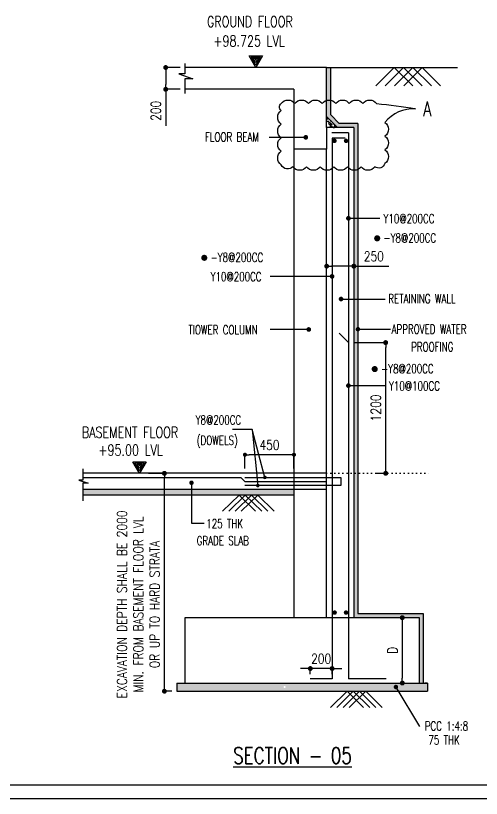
# Model space of a CAD drawing. Extents: x 473024 to 774629, y -1213442 to -1126596.
# Drawn here: x 578159 to 590977, y -1213069 to -1191527 of the extents above; entities that cross this region are included whole.
import ezdxf

# ---------------------------------------------------------------- set-up
doc = ezdxf.new("R2010")
doc.units = 0
doc.header["$LTSCALE"] = 100
doc.header["$MEASUREMENT"] = 0
doc.header["$PDMODE"] = 2
doc.header["$PDSIZE"] = -10
for name, pattern in [('( Hidden )', [0.375, 0.25, -0.125]), ('DOT', [0.25, 0, -0.25]), ('HIDDEN', [0.375, 0.25, -0.125])]:
    doc.linetypes.add(name, pattern=pattern)
doc.layers.get('0').update_dxf_attribs({"linetype": 'CONTINUOUS'})
doc.layers.get('Defpoints').update_dxf_attribs({"linetype": 'CONTINUOUS'})
for name, color, linetype in [('COLDIM', 4, 'CONTINUOUS'), ('COLHAT', 253, 'CONTINUOUS'), ('COLNO', 6, 'CONTINUOUS'), ('column', 10, 'CONTINUOUS'), ('FOOTINGDIM', 2, 'CONTINUOUS'), ('reinf.', 1, 'CONTINUOUS'), ('SECTION', 2, 'CONTINUOUS'), ('secton', 8, 'CONTINUOUS'), ('SL', 3, 'CONTINUOUS'), ('TAB', 1, 'CONTINUOUS'), ('TITLE2', 7, 'CONTINUOUS'), ('TXT1', 6, 'CONTINUOUS'), ('TXT3', 7, 'CONTINUOUS')]:
    doc.layers.add(name, color=color, linetype=linetype)
doc.styles.add('ROMANS', font='romans.shx', dxfattribs={"width": 0.8})
doc.styles.add('ROMANS_0.8', font='romans.shx', dxfattribs={"width": 0.8})
doc.styles.add('SUSHEEL', font='romans.shx', dxfattribs={"width": 0.75})
doc.dimstyles.new('S-DIM-30', dxfattribs={"dimscale": 30, "dimtxt": 2.5, "dimasz": 1, "dimexe": 1, "dimexo": 0.5, "dimgap": 1, "dimtad": 1, "dimdec": 0, "dimdsep": 46, "dimtxsty": 'ROMANS_0.8', "dimblk": 'DOT', "dimcen": 0, "dimdle": 1, "dimclrd": 8, "dimclre": 8, "dimclrt": 3, "dimadec": 1, "dimazin": 2, "dimtfac": 1, "dimtdec": 0, "dimtix": 1, "dimtmove": 0, "dimatfit": 3, "dimfxl": 1, "dimtolj": 1, "dimlwd": -1, "dimlwe": -1, "dimarcsym": 0})
pattern_1 = [(50, (7527.19, 5803.98), (107.589, -9.4128), [11.25, -123.75]), (355, (7527.19, 5803.98), (-20.8127, 112.8288), [9, -99]), (100.4514, (7536.15, 5803.2), (86.7764, 103.4159), [9.561, -105.1713]), (46.1842, (7527.19, 5833.98), (160.0862, -24.8279), [16.875, -185.625]), (96.6356, (7540.53, 5831.91), (140.1994, 146.1177), [14.3415, -157.757]), (351.1842, (7527.19, 5833.98), (140.1993, 146.1178), [13.5, -148.5]), (21, (7542.19, 5826.48), (89.5361, -60.3928), [11.25, -123.75]), (326, (7542.19, 5826.48), (36.4973, 108.7725), [9, -99]), (71.4514, (7549.65, 5821.45), (126.0334, 48.3796), [9.561, -105.1713]), (37.5, (7527.186, 5803.98), (1.82398, 49.93408), [0, -97.8, 0, -100.5, 0, -99.375]), (7.5, (7527.186, 5803.98), (39.46043, 59.16176), [0, -57.3, 0, -95.55, 0, -37.875]), (327.5, (7493.736, 5803.98), (80.07337, -3.38323), [0, -37.5, 0, -117, 0, -155.25]), (317.5, (7478.736, 5803.98), (87.4779, 15.01575), [0, -48.75, 0, -77.7, 0, -110.25])]

# ---------------------------------------------------------------- blocks, each defined once
blk = doc.blocks.new('_Dot')
at = {"color": 0, "linetype": 'ByBlock', "lineweight": -2}
blk.add_line((-0.5, 0), (-1, 0), dxfattribs=at)
at = {"color": 0, "linetype": 'ByBlock', "const_width": 0.5}
blk.add_lwpolyline([(-0.25, 0, 1), (0.25, 0, 1)], format="xyb", close=True, dxfattribs=at)
blk = doc.blocks.new('*D543')
at = {"layer": 'Defpoints', "color": 0, "linetype": 'ByBlock', "transparency": 16777216}
for p in [(2307, 12841), (1954, 12441), (2307, 12441)]:
    blk.add_point(p, dxfattribs=at)
at = {"layer": 'FOOTINGDIM', "color": 8, "transparency": 16777216}
for p, q in [((2217, 12841), (1954, 12841)), ((1954, 12751), (1954, 12531)), ((2217, 12441), (1954, 12441)), ((1954, 12441), (1954, 11770))]:
    blk.add_line(p, q, dxfattribs=at)
at = {"layer": 'FOOTINGDIM', "color": 8, "linetype": 'ByBlock', "transparency": 16777216, "xscale": 90, "yscale": 90, "zscale": 90}
for p, rotation in [((1954, 12841), 90), ((1954, 12441), 270)]:
    blk.add_blockref('_Dot', p, dxfattribs=dict(at, rotation=rotation))
at = {"layer": 'FOOTINGDIM', "color": 3, "linetype": 'ByBlock', "transparency": 16777216, "insert": (1774, 12045), "char_height": 180, "attachment_point": 5, "rotation": 90, "style": 'ROMANS_0.8'}
blk.add_mtext('\\A1;200', dxfattribs=at)
blk = doc.blocks.new('A$C165430A9')
at = {"layer": 'COLHAT', "color": 4}
for p, q in [((422, 417), (0, 0)), ((636, 417), (213, 0)), ((422, 417), (845, 0)), ((849, 417), (427, 0)), ((636, 417), (1058, 0)), ((1063, 417), (640, 0)), ((849, 417), (1272, 0)), ((1063, 417), (1485, 0))]:
    blk.add_line(p, q, dxfattribs=at)
blk = doc.blocks.new('*D544')
at = {"layer": 'Defpoints', "color": 0, "linetype": 'ByBlock', "transparency": 16777216}
for p in [(4909, 9194), (4909, 9070), (5409, 9070)]:
    blk.add_point(p, dxfattribs=at)
at = {"layer": 'FOOTINGDIM', "color": 8, "transparency": 16777216}
for p, q in [((4909, 9160), (4909, 9194)), ((5319, 9194), (4999, 9194)), ((5409, 9160), (5409, 9194)), ((5409, 9194), (6049, 9194))]:
    blk.add_line(p, q, dxfattribs=at)
at = {"layer": 'FOOTINGDIM', "color": 8, "linetype": 'ByBlock', "transparency": 16777216, "xscale": 90, "yscale": 90, "zscale": 90, "rotation": 180}
blk.add_blockref('_Dot', (4909, 9194), dxfattribs=at)
at = {"layer": 'FOOTINGDIM', "color": 8, "linetype": 'ByBlock', "transparency": 16777216, "xscale": 90, "yscale": 90, "zscale": 90}
blk.add_blockref('_Dot', (5409, 9194), dxfattribs=at)
at = {"layer": 'FOOTINGDIM', "color": 3, "linetype": 'ByBlock', "transparency": 16777216, "insert": (5774, 9374), "char_height": 180, "attachment_point": 5, "style": 'ROMANS_0.8'}
blk.add_mtext('\\A1;250', dxfattribs=at)
blk = doc.blocks.new('*D545')
at = {"layer": 'Defpoints', "color": 0, "linetype": 'ByBlock', "transparency": 16777216}
for p in [(5309, 7791), (5993, 7791), (5709, 5391)]:
    blk.add_point(p, dxfattribs=at)
at = {"layer": 'FOOTINGDIM', "color": 8, "transparency": 16777216}
for p, q in [((5399, 7791), (5993, 7791)), ((5993, 5481), (5993, 7701)), ((5799, 5391), (5993, 5391))]:
    blk.add_line(p, q, dxfattribs=at)
at = {"layer": 'FOOTINGDIM', "color": 8, "linetype": 'ByBlock', "transparency": 16777216, "xscale": 90, "yscale": 90, "zscale": 90}
for p, rotation in [((5993, 7791), 90), ((5993, 5391), 270)]:
    blk.add_blockref('_Dot', p, dxfattribs=dict(at, rotation=rotation))
at = {"layer": 'FOOTINGDIM', "color": 3, "linetype": 'ByBlock', "transparency": 16777216, "insert": (5813, 6591), "char_height": 180, "attachment_point": 5, "rotation": 90, "style": 'ROMANS_0.8'}
blk.add_mtext('\\A1;1200', dxfattribs=at)
blk = doc.blocks.new('A$C19396C94')
at = {"layer": 'TAB', "color": 4}
for p, q in [((278, 274, 0), (0, 0, 0)), ((383, 274, 0), (105, 0, 0)), ((488, 274, 0), (210, 0, 0)), ((278, 274, 0), (555, 0, 0)), ((592, 274, 0), (315, 0, 0)), ((383, 274, 0), (660, 0, 0)), ((488, 274, 0), (765, 0, 0)), ((592, 274, 0), (870, 0, 0))]:
    blk.add_line(p, q, dxfattribs=at)
blk = doc.blocks.new('*D546')
at = {"layer": 'Defpoints', "color": 0, "linetype": 'ByBlock', "transparency": 16777216}
for p in [(3409, 5732), (3409, 5391), (4309, 5391)]:
    blk.add_point(p, dxfattribs=at)
at = {"layer": 'FOOTINGDIM', "color": 8, "transparency": 16777216}
for p, q in [((3409, 5481), (3409, 5732)), ((4234, 5732), (3484, 5732)), ((4309, 5481), (4309, 5732))]:
    blk.add_line(p, q, dxfattribs=at)
at = {"layer": 'FOOTINGDIM', "color": 8, "linetype": 'ByBlock', "transparency": 16777216, "xscale": 75, "yscale": 75, "zscale": 75, "rotation": 180}
blk.add_blockref('_Dot', (3409, 5732), dxfattribs=at)
at = {"layer": 'FOOTINGDIM', "color": 8, "linetype": 'ByBlock', "transparency": 16777216, "xscale": 75, "yscale": 75, "zscale": 75}
blk.add_blockref('_Dot', (4309, 5732), dxfattribs=at)
at = {"layer": 'FOOTINGDIM', "color": 3, "linetype": 'ByBlock', "transparency": 16777216, "insert": (3859, 5912), "char_height": 180, "attachment_point": 5, "style": 'ROMANS_0.8'}
blk.add_mtext('\\A1;450', dxfattribs=at)
blk = doc.blocks.new('*D547')
at = {"layer": 'Defpoints', "color": 0, "linetype": 'ByBlock', "transparency": 16777216}
for p in [(6100, 2741), (6013, 1541), (6298, 1541)]:
    blk.add_point(p, dxfattribs=at)
at = {"layer": 'FOOTINGDIM', "color": 8, "transparency": 16777216}
for p, q in [((6190, 2741), (6298, 2741)), ((6298, 2651), (6298, 1631)), ((6103, 1541), (6298, 1541))]:
    blk.add_line(p, q, dxfattribs=at)
at = {"layer": 'FOOTINGDIM', "color": 8, "linetype": 'ByBlock', "transparency": 16777216, "xscale": 90, "yscale": 90, "zscale": 90}
for p, rotation in [((6298, 2741), 90), ((6298, 1541), 270)]:
    blk.add_blockref('_Dot', p, dxfattribs=dict(at, rotation=rotation))
at = {"layer": 'FOOTINGDIM', "color": 3, "linetype": 'ByBlock', "transparency": 16777216, "insert": (6118, 2141), "char_height": 180, "attachment_point": 5, "rotation": 90, "style": 'ROMANS_0.8'}
blk.add_mtext('\\A1;D', dxfattribs=at)
blk = doc.blocks.new('*D548')
at = {"layer": 'Defpoints', "color": 0, "linetype": 'ByBlock', "transparency": 16777216}
for p in [(4609, 1807), (4609, 1616), (5009, 1616)]:
    blk.add_point(p, dxfattribs=at)
at = {"layer": 'FOOTINGDIM', "color": 8, "transparency": 16777216}
for p, q in [((4519, 1807), (4429, 1807)), ((4609, 1706), (4609, 1807)), ((5009, 1807), (4609, 1807)), ((5009, 1706), (5009, 1807)), ((5099, 1807), (5189, 1807))]:
    blk.add_line(p, q, dxfattribs=at)
at = {"layer": 'FOOTINGDIM', "color": 8, "linetype": 'ByBlock', "transparency": 16777216, "xscale": 90, "yscale": 90, "zscale": 90}
blk.add_blockref('_Dot', (4609, 1807), dxfattribs=at)
at = {"layer": 'FOOTINGDIM', "color": 8, "linetype": 'ByBlock', "transparency": 16777216, "xscale": 90, "yscale": 90, "zscale": 90, "rotation": 180}
blk.add_blockref('_Dot', (5009, 1807), dxfattribs=at)
at = {"layer": 'FOOTINGDIM', "color": 3, "linetype": 'ByBlock', "transparency": 16777216, "insert": (4809, 1987), "char_height": 180, "attachment_point": 5, "style": 'ROMANS_0.8'}
blk.add_mtext('\\A1;200', dxfattribs=at)
blk = doc.blocks.new('*D549')
at = {"layer": 'Defpoints', "color": 0, "linetype": 'ByBlock', "transparency": 16777216}
for p in [(1549, 5391), (1930, 5391), (2159, 1391)]:
    blk.add_point(p, dxfattribs=at)
at = {"layer": 'FOOTINGDIM', "color": 8, "transparency": 16777216}
for p, q in [((1639, 5391), (1930, 5391)), ((1930, 1481), (1930, 5301)), ((2069, 1391), (1930, 1391))]:
    blk.add_line(p, q, dxfattribs=at)
at = {"layer": 'FOOTINGDIM', "color": 8, "linetype": 'ByBlock', "transparency": 16777216, "xscale": 90, "yscale": 90, "zscale": 90}
for p, rotation in [((1930, 5391), 90), ((1930, 1391), 270)]:
    blk.add_blockref('_Dot', p, dxfattribs=dict(at, rotation=rotation))
at = {"layer": 'FOOTINGDIM', "color": 3, "linetype": 'ByBlock', "transparency": 16777216, "insert": (1450, 2984), "char_height": 180, "attachment_point": 5, "rotation": 90, "style": 'ROMANS_0.8'}
blk.add_mtext('\\A1;EXCAVATION DEPTH SHALL BE 2000 \\PMIN. FROM BASEMENT FLOOR LVL\\POR UP TO HARD STRATA ', dxfattribs=at)
blk = doc.blocks.new('zw$7063')
at = {"linetype": 'Continuous'}
h = blk.add_hatch(color=0, dxfattribs=at)
h.paths.add_polyline_path([(3522.3, 13032.1), (3607.8, 12884.1), (3693.2, 13032.1)], flags=16)
h.paths.add_polyline_path([(3485, 13053.7), (3607.8, 12841), (3730.5, 13053.7)])
blk.add_hatch(color=4).paths.add_polyline_path([(5483.7, 11816), (5139.7, 11816), (4983.7, 11972.1), (4983.7, 12841), (4908.7, 12841), (4908.7, 11941), (5108.7, 11741), (5408.7, 11741), (5408.7, 2741), (6608.7, 2741), (6608.7, 1541), (6683.7, 1541), (6683.7, 2816), (5483.7, 2816)])
h = blk.add_hatch(color=0, dxfattribs=at)
h.paths.add_polyline_path([(1385.3, 5582.1), (1470.8, 5434.1), (1556.2, 5582.1)], flags=16)
h.paths.add_polyline_path([(1348, 5603.7), (1470.8, 5391), (1593.5, 5603.7)])
at = {"layer": 'COLHAT'}
h = blk.add_hatch(dxfattribs=at)
h.set_pattern_fill('AR-CONC', color=8, scale=15, style=0)
h.set_pattern_definition(pattern_1)
h.paths.add_polyline_path([(433.8, 5091), (4308.7, 5091), (4308.7, 4991), (1568, 4991), (1567.4, 4991.7), (1566.7, 4991), (1453.6, 4991), (1452.9, 4991.7), (1452.3, 4991), (1339.2, 4991), (1338.5, 4991.7), (1337.9, 4991), (1224.8, 4991), (1224.1, 4991.7), (1223.4, 4991), (433.8, 4991)])
h = blk.add_hatch(dxfattribs=at)
h.set_pattern_fill('AR-CONC', color=8, scale=15, style=0)
h.set_pattern_definition(pattern_1)
h.paths.add_polyline_path([(2158.7, 1541), (3708.7, 1541), (6608.7, 1541), (6683.7, 1541), (6758.7, 1541), (6758.7, 1391), (5626.4, 1391), (5512, 1391), (5397.6, 1391), (5283.2, 1391), (4090.3, 1391), (4125.9, 1450.4, 0.1356292), (4136.4, 1447.5, 1), (4136.4, 1488.4, 0.7611383), (4125.9, 1450.4), (4090.3, 1391), (2158.7, 1391)])
at = {"layer": 'secton', "linetype": 'Continuous'}
h = blk.add_hatch(dxfattribs=at)
h.set_pattern_fill('AR-CONC', color=8, scale=15, style=0)
h.set_pattern_definition([(50, (-150008.65, -20516.61), (107.589027, -9.41282), [11.25, -123.75]), (355, (-150008.65, -20516.61), (-20.8127, 112.82882), [9, -99]), (100.4514, (-149999.68, -20517.39), (86.77641, 103.41593), [9.56103, -105.17132]), (46.1842, (-150008.65, -20486.61), (160.08616, -24.82785), [16.875, -185.625]), (96.6356, (-149995.31, -20488.68), (140.1994, 146.11768), [14.34154, -157.75695]), (351.1842, (-150008.65, -20486.61), (140.1993, 146.11779), [13.5, -148.5]), (21, (-149993.65, -20494.11), (89.53606, -60.392834), [11.25, -123.75]), (326, (-149993.65, -20494.11), (36.4973, 108.77251), [9, -99]), (71.4514, (-149986.19, -20499.14), (126.033394, 48.379575), [9.56103, -105.17132]), (37.5, (-150008.65, -20516.61), (1.823978, 49.934078), [0, -97.8, 0, -100.5, 0, -99.375]), (7.5, (-150008.65, -20516.61), (39.46043, 59.161757), [0, -57.3, 0, -95.55, 0, -37.875]), (327.5, (-150042.1, -20516.61), (80.073365, -3.383231), [0, -37.5, 0, -117, 0, -155.25]), (317.5, (-150057.1, -20516.61), (87.477925, 15.015747), [0, -48.75, 0, -77.7, 0, -110.25])])
h.paths.add_polyline_path([(4908.7, 11941), (5108.7, 11741), (4908.7, 11741)])
at = {"color": 6, "linetype": 'DOT', "ltscale": 3}
blk.add_line((4908.7, 5391, 116.9), (6793.9, 5391, 116.9), dxfattribs=at)
at = {"layer": 'column', "color": 8, "linetype": 'Continuous'}
for p, q in [((2307.3, 12912.3, 116.9), (2307.3, 12723.5, 116.9)), ((2307.3, 12723.5, 116.9), (2193.1, 12723.5, 116.9)), ((2193.1, 12723.5, 116.9), (2454.7, 12635.4, 116.9)), ((2454.7, 12635.4, 116.9), (2306.8, 12635.4, 116.9)), ((2306.8, 12635.4, 116.9), (2306.8, 12365.8, 116.9)), ((434.1, 5475.1, 116.9), (434.1, 5267.7, 116.9)), ((434.1, 5267.7, 116.9), (358, 5267.7, 116.9)), ((358, 5267.7, 116.9), (532.4, 5209, 116.9)), ((532.4, 5209, 116.9), (433.8, 5209, 116.9)), ((433.8, 5209, 116.9), (433.8, 4883.7, 116.9))]:
    blk.add_line(p, q, dxfattribs=at)
at = {"layer": 'column', "color": 2, "linetype": 'Continuous'}
for p, q in [((4908.7, 5391, 116.9), (433.8, 5391, 116.9)), ((4908.7, 5091, 116.9), (433.8, 5091, 116.9)), ((4308.7, 4991, 116.9), (433.8, 4991, 116.9)), ((2158.7, 1541, 116.9), (2158.7, 1391, 116.9)), ((6758.7, 1541, 116.9), (6758.7, 1391, 116.9))]:
    blk.add_line(p, q, dxfattribs=at)
at = {"layer": 'reinf.'}
for p, q in [((5308.7, 11641, 116.9), (5006.6, 11641, 116.9)), ((5308.7, 11641, 116.9), (5308.7, 1616, 116.9)), ((5249.7, 11541, 116.9), (5008.7, 11541, 116.9)), ((5008.7, 11541, 116.9), (5008.7, 1616, 116.9)), ((5308.7, 7791, 116.9), (5140.5, 7961.1, 0)), ((434.1, 5316, 116.9), (3334, 5316, 116.9)), ((3409, 5241, 116.9), (3334, 5316, 116.9)), ((3409, 5316, 116.9), (5169.8, 5316, 116.9)), ((3409, 5241, 116.9), (4908.2, 5241, 116.9)), ((5169.8, 5316, 116.9), (5169.8, 5166, 116.9)), ((5169.8, 5166, 116.9), (3409, 5166, 116.9)), ((5008.7, 1616, 116.9), (4609.4, 1616, 116.9)), ((6003.4, 1616, 116.9), (5308.7, 1616, 116.9))]:
    blk.add_line(p, q, dxfattribs=at)
at = {"layer": 'SECTION', "color": 2, "linetype": 'Continuous'}
for p, q in [((4908.7, 12841, 116.9), (2306.8, 12841, 116.9)), ((4908.7, 11741, 116.9), (4908.7, 12841, 116.9)), ((4908.7, 12841, 116.9), (7309.7, 12841, 116.9)), ((4983.7, 11972.1, 116.9), (4983.7, 12841, 116.9)), ((4308.7, 12441, 116.9), (2306.8, 12441, 116.9)), ((4308.7, 12441, 116.9), (4308.7, 11341, 116.9)), ((5483.7, 11816, 116.9), (5139.7, 11816, 116.9)), ((5483.7, 11816, 116.9), (5483.7, 2816, 0)), ((5408.7, 11741, 116.9), (4908.7, 11741, 116.9)), ((5408.7, 11741, 116.9), (5408.7, 2741, 0)), ((4908.7, 11341, 116.9), (4308.7, 11341, 116.9)), ((4908.7, 2741, 116.9), (4908.7, 11341, 116.9)), ((2308.7, 2741, 116.9), (4908.7, 2741, 116.9)), ((2308.7, 1541, 116.9), (2308.7, 2741, 116.9)), ((5408.7, 2741, 116.9), (6608.7, 2741, 116.9)), ((5483.7, 2816, 116.9), (6683.7, 2816, 116.9)), ((6608.7, 2741, 116.9), (6608.7, 1541, 116.9)), ((6683.7, 2816, 116.9), (6683.7, 1541, 116.9)), ((2158.7, 1541, 116.9), (6758.7, 1541, 116.9)), ((2158.7, 1391, 116.9), (6758.7, 1391, 116.9))]:
    blk.add_line(p, q, dxfattribs=at)
at = {"layer": 'SECTION', "color": 2, "linetype": 'HIDDEN', "ltscale": 400}
blk.add_line((4908.7, 11741, 116.9), (4908.7, 11341, 116.9), dxfattribs=at)
at = {"layer": 'SECTION', "color": 1, "linetype": 'Continuous'}
blk.add_line((4308.7, 11341, 116.9), (4308.7, 2741, 116.9), dxfattribs=at)
at = {"layer": 'SECTION', "color": 2, "linetype": '( Hidden )', "ltscale": 500}
blk.add_line((4908.7, 2741, 0), (5408.7, 2741, 116.9), dxfattribs=at)
at = {"layer": 'SECTION', "color": 9, "linetype": 'Continuous'}
blk.add_line((6758.7, 1541, 116.9), (6708.7, 1541, 116.9), dxfattribs=at)
at = {"layer": 'secton', "color": 2, "linetype": 'Continuous'}
for p, q in [((5108.7, 11741, 116.9), (4908.7, 11941, 116.9)), ((5139.7, 11816, 116.9), (4983.7, 11972.1, 116.9)), ((3708.7, 5391, 116.9), (691.8, 5391, 116.9))]:
    blk.add_line(p, q, dxfattribs=at)
at = {"layer": 'SL', "color": 4, "elevation": 0}
blk.add_lwpolyline([(4075.3, 12178.8, -0.5205671), (4325.3, 12178.8, -0.5205671), (4575.3, 12178.8, -0.5205671), (4825.3, 12178.8, -0.5205671), (5075.3, 12178.8, -0.5205671), (5325.3, 12178.8, -0.5205671), (5575.3, 12178.8, -0.5205671), (5825.3, 12178.8, -0.0280148), (6541.9, 12081.6, 0.2452), (5978.1, 11831.6, -0.5205671), (5978.1, 11581.6, -0.5205671), (5978.1, 11331.6, -0.5205671), (5978.1, 11081.6, -0.5205671), (5791.1, 11018.6, -0.5205671), (5541.1, 11018.6, -0.5205671), (5291.1, 11018.6, -0.5205671), (5041.1, 11018.6, -0.5205671), (4791.1, 11018.6, -0.5205671), (4541.1, 11018.6, -0.5205671), (4291.1, 11018.6, -0.5205671), (4075.3, 11052.8, -0.5205671), (4075.3, 11302.8, -0.5205671), (4075.3, 11552.8, -0.5205671), (4075.3, 11802.8, -0.5205671), (4075.3, 12052.8, -0.5205671)], format="xyb", close=True, dxfattribs=at)
at = {"layer": 'SL', "color": 4}
for points, const_width, elevation in [([(4547.4, 11558.9, 1), (4504.5, 11558.9, 1)], 43, 116.9), ([(5051.6, 11515, 1), (5051.6, 11474.1, 1)], 40.9, 350.7), ([(5265, 11515, 1), (5265, 11474.1, 1)], 40.9, 350.7), ([(5287.2, 10072.6, -1), (5330.2, 10072.6, -1)], 43, 116.9), ([(5809, 9705.2, -1), (5864.8, 9705.2, -1)], 55.8, 116.9), ([(2634.4, 9347.2, -1), (2690.2, 9347.2, -1)], 55.8, 116.9), ([(5030.2, 9006.4, 1), (4987.2, 9006.4, 1)], 43, 116.9), ([(5151.7, 8591.2, -1), (5194.6, 8591.2, -1)], 43, 116.9), ([(4602, 8031.7, 1), (4559, 8031.7, 1)], 43, 116.9), ([(5483.7, 8057.1, -1), (5483.7, 8016.2, -1)], 40.9, 116.9), ([(5763.8, 7304.8, -1), (5819.6, 7304.8, -1)], 55.8, 116.9), ([(5287.2, 7001.4, -1), (5330.2, 7001.4, -1)], 43, 116.9), ([(3758.7, 5316, -1), (3791.5, 5316, -1)], 32.7, 116.9), ([(2406.8, 5217.6, 1), (2447.7, 5217.6, 1)], 40.9, 116.9), ([(3628.2, 5166, -1), (3660.9, 5166, -1)], 32.7, 116.9), ([(5055.4, 2854.6, 1), (5055.4, 2813.7, 1)], 40.9, 116.9), ([(5264.8, 2854.6, 1), (5264.8, 2813.7, 1)], 40.9, 233.8), ([(6181, 1488.4, -1), (6181, 1447.5, -1)], 40.9, 116.9)]:
    blk.add_lwpolyline(points, format="xyb", close=True, dxfattribs=dict(at, const_width=const_width, elevation=elevation))
at = {"layer": 'TAB', "color": 4}
for p, q in [((4526, 11558.9, 116.9), (3855, 11558.9, 116.9)), ((5308.7, 10072.6, 116.9), (5885.7, 10072.6, 116.9)), ((5008.7, 9006.4, 116.9), (3874.1, 9006.4, 116.9)), ((5173.1, 8591.2, 116.9), (5985.7, 8591.2, 116.9)), ((4580.5, 8031.7, 116.9), (3874.1, 8031.7, 116.9)), ((5483.7, 8036.6, 116.9), (6083.5, 8036.6, 116.9)), ((5308.7, 7001.4, 116.9), (5985.7, 7001.4, 116.9)), ((3542.3, 6193.1, 116.9), (3180.4, 6193.1, 116.9)), ((3775.1, 5316, 116.9), (3542.3, 6193.1, 116.9)), ((3542.3, 6193.1, 116.9), (3644.6, 5166, 116.9)), ((2427.2, 5217.6, 116.9), (2427.2, 4476.9, 116.9)), ((2427.2, 4476.9, 116.9), (2657.3, 4476.9, 116.9)), ((6181, 1468, 116.9), (6615.8, 741.2, 116.9))]:
    blk.add_line(p, q, dxfattribs=at)
at = {"layer": 'TXT3', "color": 3, "elevation": 116.9}
for points in [[(3485, 13053.7), (3730.5, 13053.7), (3607.8, 12841)], [(3522.3, 13032.1), (3693.2, 13032.1), (3607.8, 12884.1)], [(3559.6, 13010.6), (3655.9, 13010.6), (3607.8, 12927.2)], [(3596.9, 12989), (3618.6, 12989), (3607.8, 12970.3)], [(1348, 5603.7), (1593.5, 5603.7), (1470.8, 5391)], [(1385.3, 5582.1), (1556.2, 5582.1), (1470.8, 5434.1)], [(1422.6, 5560.6), (1518.9, 5560.6), (1470.8, 5477.2)], [(1459.9, 5539), (1481.6, 5539), (1470.8, 5520.3)]]:
    blk.add_lwpolyline(points, close=True, dxfattribs=at)
at = {"layer": 'COLDIM', "color": 8, "xscale": 1.090631643310189, "yscale": 1.090631643310189, "zscale": 1.090631643310189, "rotation": 8.562147736273714e-07}
for p in [(2997.6, 4693.3, 116.9), (4980.3, 1092.6, 116.9)]:
    blk.add_blockref('A$C19396C94', p, dxfattribs=at)
at = {"layer": 'COLHAT', "color": 3, "xscale": -0.7999999998137355, "yscale": 0.7999999998137355, "zscale": 0.7999999999999972}
blk.add_blockref('A$C165430A9', (7002, 12507, 116.9), dxfattribs=at)
at = {"color": 3, "style": 'ROMANS', "width": 0.7}
for s, height, p in [('FLOOR BEAM', 166.67, (2675.2, 11482.9, 350.9)), ('Y10@200CC', 166.67, (5953.3, 9983.8, 350.9)), ('-Y8@200CC', 166.67, (5953.3, 9629, 350.9)), ('-Y8@200CC', 166.67, (2778.8, 9271, 350.9)), ('Y10@200CC', 166.67, (2778.8, 8917.5, 350.9)), ('RETAINING WALL', 166.667, (6041.1, 8515.1, 350.9)), ('TIOWER COLUMN', 166.667, (2370.9, 7942.9, 350.9)), ('APPROVED WATER', 166.667, (6102, 7953.5, 116.9)), ('PROOFING', 166.67, (6461.1, 7630.2, 116.9)), ('-Y8@200CC', 166.67, (5908.1, 7228.6, 350.9)), ('Y10@100CC', 166.67, (6053.3, 6912.6, 350.9)), ('Y8@200CC', 166.67, (2504.1, 6286.7, 0)), ('(DOWELS)', 166.67, (2524.1, 5912, 0)), ('125 THK', 166.67, (2699.8, 4384.4)), ('GRADE SLAB', 166.67, (2522.3, 4070.3)), ('PCC 1:4:8', 166.67, (6710.9, 668.2)), ('75 THK', 166.67, (6777.3, 412.5))]:
    blk.add_text(s, height=height, dxfattribs=at).set_placement(p)
at = {"layer": 'COLNO', "color": 6, "style": 'ROMANS', "width": 0.75}
for s, height, p in [('GROUND FLOOR', 200, (2711.9, 13582, 116.9)), ('+98.725 LVL', 200, (2829.3, 13227.6, 116.9)), ('A', 266.7, (6676.9, 11949, 116.9)), ('BASEMENT FLOOR', 200, (415.6, 6043.5, 116.9)), ('+95.00 LVL', 200, (718.9, 5717.8, 116.9))]:
    blk.add_text(s, height=height, dxfattribs=at).set_placement(p)
at = {"layer": 'TXT1', "color": 6, "style": 'SUSHEEL', "width": 0.75}
blk.add_text('%%USECTION - 05', height=300, dxfattribs=at).set_placement((3192.9, 60, 116.9))
at = {"layer": 'FOOTINGDIM'}
for base, p1, p2, angle, override, picture, middle in [((1954.2, 12441, 116.9), (2306.8, 12841, 116.9), (2306.8, 12441, 116.9), 90, {"dimtxt": 6, "dimasz": 3, "dimexe": 0, "dimexo": 3, "dimgap": 3, "dimlfac": 0.5}, '*D543', (1954.2, 12044.9, 116.9)), ((5992.7, 7791, 0), (5708.7, 5391, 116.9), (5308.7, 7791, 116.9), 90, {"dimtxt": 6, "dimasz": 3, "dimexe": 0, "dimexo": 3, "dimgap": 3, "dimlfac": 0.5}, '*D545', (5992.7, 6591, 0)), ((3408.7, 5731.9, 116.9), (4308.7, 5391, 116.9), (3408.7, 5391, 116.9), 180, {"dimtxt": 6, "dimasz": 2.5, "dimexe": 0, "dimexo": 3, "dimgap": 3, "dimlfac": 0.5}, '*D546', (3858.7, 5731.9, 116.9))]:
    dim = blk.add_linear_dim(base=base, p1=p1, p2=p2, angle=angle, dimstyle='S-DIM-30', override=override, dxfattribs=at)
    dim.commit()
    dim.dimension.update_dxf_attribs({"geometry": picture, "text_midpoint": middle, "dimtype": 160})
dim = blk.add_linear_dim(base=(4908.7, 9194.1, 0), p1=(5408.7, 9070.2, 116.9), p2=(4908.7, 9070.2, 116.9), dimstyle='S-DIM-30', override={"dimtxt": 6, "dimasz": 3, "dimexe": 0, "dimexo": 3, "dimgap": 3, "dimlfac": 0.5}, dxfattribs=at)
dim.commit()
dim.dimension.update_dxf_attribs({"geometry": '*D544', "text_midpoint": (5773.8, 9194.1, 0), "dimtype": 160})
dim = blk.add_linear_dim(base=(1929.8, 5390.7, 116.9), p1=(2158.7, 1391, 116.9), p2=(1548.5, 5390.7, 116.9), angle=90, text='EXCAVATION DEPTH SHALL BE <> \\PMIN. FROM BASEMENT FLOOR LVL\\POR UP TO HARD STRATA ', dimstyle='S-DIM-30', override={"dimtxt": 6, "dimasz": 3, "dimexe": 0, "dimexo": 3, "dimgap": 3, "dimlfac": 0.5, "dimtxsty": 'ROMANS_0.8'}, dxfattribs=at)
dim.commit()
dim.dimension.update_dxf_attribs({"geometry": '*D549', "text_midpoint": (1929.8, 2983.7, 116.9), "dimtype": 160})
dim = blk.add_linear_dim(base=(6297.9, 1541, 0), p1=(6099.7, 2741, 116.9), p2=(6012.6, 1541, 116.9), angle=90, text='D', dimstyle='S-DIM-30', override={"dimtxt": 6, "dimasz": 3, "dimexe": 0, "dimexo": 3, "dimgap": 3, "dimlfac": 0.5, "dimtxsty": 'ROMANS_0.8'}, dxfattribs=at)
dim.commit()
dim.dimension.update_dxf_attribs({"geometry": '*D547', "text_midpoint": (6117.9, 2141, 0)})
dim = blk.add_linear_dim(base=(4609.4, 1806.7, 116.9), p1=(5008.7, 1616, 233.8), p2=(4609.4, 1616, 116.9), dimstyle='S-DIM-30', override={"dimtxt": 6, "dimasz": 3, "dimexe": 0, "dimexo": 3, "dimgap": 3, "dimlfac": 0.5}, dxfattribs=at)
dim.commit()
dim.dimension.update_dxf_attribs({"geometry": '*D548', "text_midpoint": (4809.1, 1986.7, 116.9)})

msp = doc.modelspace()

# ---------------------------------------------------------------- linework, layer by layer
at = {"layer": 'TITLE2', "color": 4, "elevation": 0}
msp.add_lwpolyline([(604473.6, -1213069.4), (604473.6, -1126969.1), (473397.1, -1126969.1), (473397.1, -1213069.4)], close=True, dxfattribs=at)
at = {"layer": 'TITLE2', "color": 12, "elevation": 0}
msp.add_lwpolyline([(604100.7, -1212696.5), (604100.7, -1127341.9), (473769.9, -1127341.9), (473769.9, -1212696.5)], close=True, dxfattribs=at)

# ---------------------------------------------------------------- block references
at = {"layer": 'SECTION', "color": 6, "xscale": 1.499176324718218, "yscale": 1.499176324718218, "zscale": 1.499176324718218}
msp.add_blockref('zw$7063', (579359.8, -1212205.8, 46.4), dxfattribs=at)

doc.saveas('drawing.dxf')
